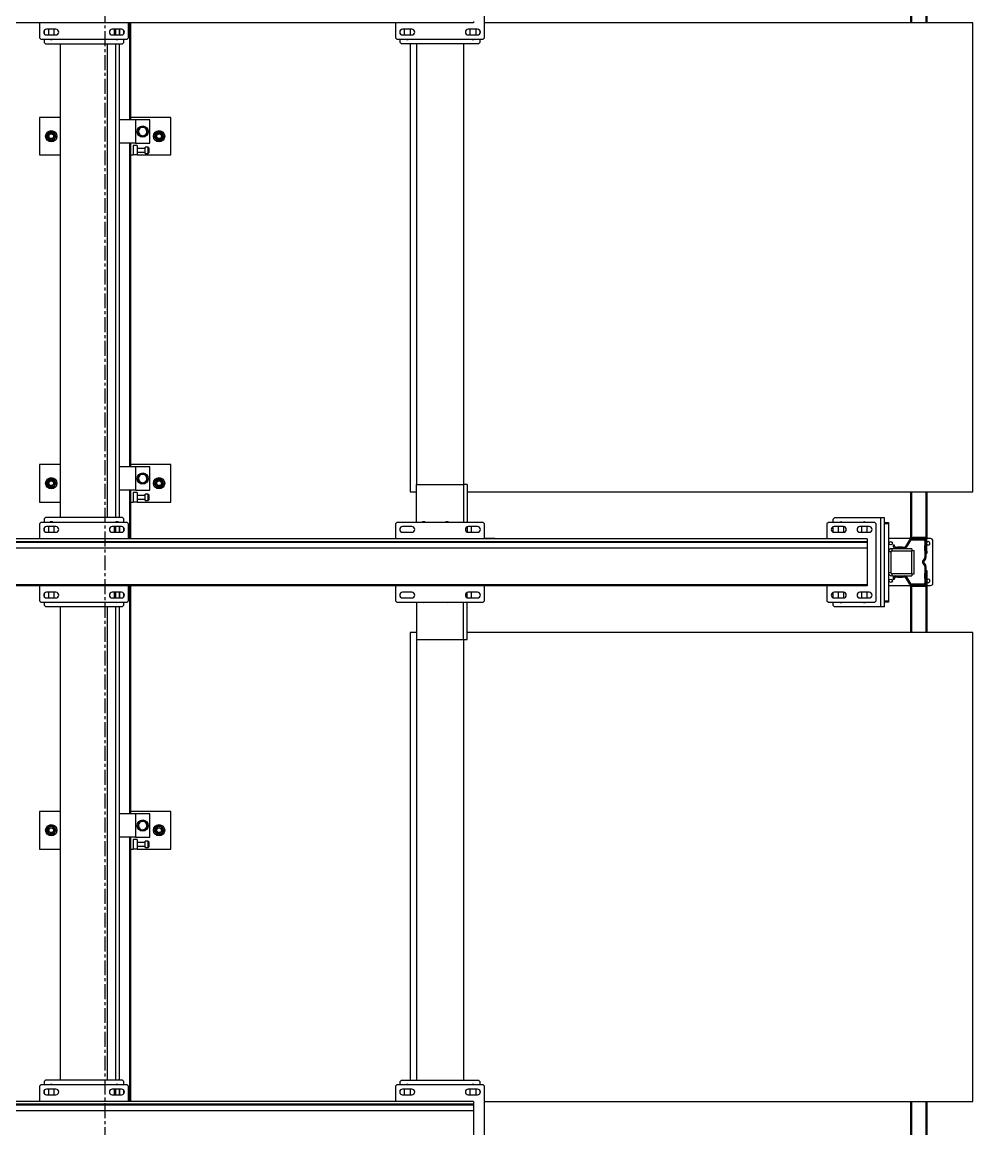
# Model space of a CAD drawing. Header units: millimetres. Extents: x 6622 to 532820, y 3370 to 359312.
# Drawn here: x 462973 to 465000, y 290481 to 292841 of the extents above; entities that cross this region are included whole.
import ezdxf

# ---------------------------------------------------------------- set-up
doc = ezdxf.new("R2010")
doc.units = ezdxf.units.MM
doc.linetypes.add('CENTER', pattern=[50.8, 31.75, -6.35, 6.35, -6.35])

# ---------------------------------------------------------------- blocks, each defined once
blk = doc.blocks.new('A$C6F3A12F4')
at = {"color": 2, "linetype": 'Continuous', "lineweight": 25}
for p, q in [((21785.2, 3700), (21785.2, 2659)), ((22785.2, 3700), (21785.2, 3700)), ((22785.2, 2622.1), (22785.2, 3700)), ((23085.2, 3700), (23085.2, 2622.1)), ((24085.2, 3700), (23085.2, 3700)), ((24085.2, 2659), (24085.2, 3700)), ((22980.2, 3615), (22890.2, 3615)), ((21685.2, 3602), (21785.2, 3602)), ((21685.2, 3599.5), (21785.2, 3599.5)), ((22785.2, 3602), (22883.2, 3602)), ((22785.2, 3599.5), (22883.2, 3599.5)), ((22883.2, 3599.5), (22883.2, 3602)), ((22883.2, 3599), (22883.2, 3599.5)), ((22885.2, 3599), (22883.2, 3599)), ((22883.2, 3599), (22883.2, 3572)), ((22885.2, 3610), (22885.2, 3601.8)), ((22885.2, 3599), (22885.2, 3594.5)), ((22887.7, 3594.5), (22885.2, 3594.5)), ((22885.2, 3570.1), (22885.2, 3594.5)), ((22886.2, 3602), (22886.2, 3600)), ((22912.2, 3602), (22886.2, 3602)), ((22890.7, 3600), (22886.2, 3600)), ((22887.7, 3570.1), (22887.7, 3594.5)), ((22890.7, 3600), (22890.7, 3597.5)), ((22890.7, 3600), (22899.8, 3600)), ((22890.7, 3597.5), (22899.8, 3597.5)), ((22899.8, 3600), (22899.8, 3597.5)), ((22910.6, 3600), (22899.8, 3600)), ((22910.6, 3597.5), (22899.8, 3597.5)), ((22910.6, 3600), (22925.8, 3600)), ((22910.6, 3597.5), (22910.6, 3600)), ((22910.6, 3597.5), (22925.8, 3597.5)), ((22912.2, 3600), (22912.2, 3602)), ((22912.2, 3602), (22917.2, 3602)), ((22917.2, 3602), (22917.2, 3600)), ((22925.8, 3597.5), (22925.8, 3600)), ((22929.2, 3598.8), (22927.6, 3596.8)), ((22927.6, 3596.8), (22931.8, 3593.5)), ((22929.2, 3598.8), (22933.3, 3595.5)), ((22931.8, 3593.5), (22933.3, 3595.5)), ((22937.1, 3595.5), (22941.2, 3598.8)), ((22937.1, 3595.5), (22938.6, 3593.5)), ((22938.6, 3593.5), (22942.8, 3596.8)), ((22942.8, 3596.8), (22941.2, 3598.8)), ((22944.6, 3600), (22944.6, 3597.5)), ((22944.6, 3600), (22959.8, 3600)), ((22944.6, 3597.5), (22959.8, 3597.5)), ((22953.2, 3600), (22953.2, 3602)), ((22953.2, 3602), (22958.2, 3602)), ((22958.2, 3602), (22958.2, 3600)), ((22958.2, 3602), (22984.2, 3602)), ((22959.8, 3600), (22959.8, 3597.5)), ((22970.6, 3600), (22959.8, 3600)), ((22970.6, 3597.5), (22959.8, 3597.5)), ((22970.6, 3600), (22979.7, 3600)), ((22970.6, 3597.5), (22970.6, 3600)), ((22970.6, 3597.5), (22979.7, 3597.5)), ((22979.7, 3600), (22984.2, 3600)), ((22979.7, 3597.5), (22979.7, 3600)), ((22982.7, 3594.5), (22982.7, 3570.1)), ((22985.2, 3594.5), (22982.7, 3594.5)), ((22984.2, 3600), (22984.2, 3602)), ((22985.2, 3601.8), (22985.2, 3610)), ((22987.2, 3599), (22985.2, 3599)), ((22985.2, 3599), (22985.2, 3594.5)), ((22985.2, 3594.5), (22985.2, 3570.1)), ((22987.2, 3599.5), (22987.2, 3602)), ((22987.2, 3602), (23085.2, 3602)), ((22987.2, 3599), (22987.2, 3599.5)), ((22987.2, 3599.5), (23085.2, 3599.5)), ((22987.2, 3599), (22987.2, 3572)), ((24085.2, 3602), (24185.2, 3602)), ((24085.2, 3599.5), (24185.2, 3599.5)), ((21685.2, 3569.5), (21785.2, 3569.5)), ((21685.2, 3567), (21785.2, 3567)), ((22785.2, 3569.5), (22883.2, 3569.5)), ((22785.2, 3567), (22883.2, 3567)), ((22883.2, 3572), (22885.2, 3572)), ((22883.2, 3567), (22883.2, 3572)), ((22885.2, 3567), (22883.2, 3567)), ((22885.2, 3570.1), (22885.2, 3567)), ((22885.2, 3570.1), (22887.7, 3570.1)), ((22885.2, 3567), (22885.2, 3520)), ((22889.1, 3567.5), (22887.8, 3565.4)), ((22901.8, 3556.9), (22887.8, 3565.4)), ((22903.1, 3559), (22889.1, 3567.5)), ((22906.7, 3569.9), (22911.7, 3569.9)), ((22906.7, 3569.9), (22906.7, 3526.9)), ((22910.7, 3569.9), (22910.7, 3574.9)), ((22960.7, 3574.9), (22910.7, 3574.9)), ((22960.7, 3569.9), (22910.7, 3569.9)), ((22911.7, 3569.9), (22911.7, 3526.9)), ((22959.7, 3569.9), (22964.7, 3569.9)), ((22959.7, 3526.9), (22959.7, 3569.9)), ((22960.7, 3569.9), (22960.7, 3574.9)), ((22964.7, 3526.9), (22964.7, 3569.9)), ((22981.3, 3567.5), (22967.3, 3559)), ((22982.6, 3565.4), (22968.6, 3556.9)), ((22982.6, 3565.4), (22981.3, 3567.5)), ((22982.7, 3570.1), (22985.2, 3570.1)), ((22985.2, 3572), (22987.2, 3572)), ((22985.2, 3567), (22985.2, 3570.1)), ((22987.2, 3567), (22985.2, 3567)), ((22985.2, 3520), (22985.2, 3567)), ((22987.2, 3572), (22987.2, 3567)), ((22987.2, 3569.5), (23085.2, 3569.5)), ((22987.2, 3567), (23085.2, 3567)), ((24085.2, 3569.5), (24185.2, 3569.5)), ((24085.2, 3567), (24185.2, 3567)), ((22901.8, 3556.9), (22903.1, 3559)), ((22903.2, 3550.3), (22903.2, 3554.3)), ((22905.7, 3554.3), (22903.2, 3554.3)), ((22905.7, 3550.3), (22903.2, 3550.3)), ((22903.2, 3550.3), (22903.2, 3539.5)), ((22905.7, 3550.3), (22905.7, 3554.3)), ((22905.7, 3550.3), (22905.7, 3539.5)), ((22967.2, 3554.3), (22964.7, 3554.3)), ((22967.2, 3550.3), (22964.7, 3550.3)), ((22967.2, 3554.3), (22967.2, 3550.3)), ((22967.2, 3539.5), (22967.2, 3550.3)), ((22967.3, 3559), (22968.6, 3556.9)), ((22850.7, 3511.9), (22850.7, 3519.9)), ((22850.7, 3519.9), (22853.7, 3519.9)), ((22853.7, 3519.9), (22853.7, 3511.9)), ((22853.7, 3519.9), (23017.7, 3519.9)), ((22898.2, 3530), (22898.2, 3532.5)), ((22898.2, 3532.5), (22900.2, 3532.5)), ((22898.2, 3530), (22900.2, 3530)), ((22900.2, 3530), (22900.2, 3532.5)), ((22903.2, 3535.5), (22903.2, 3539.5)), ((22903.2, 3539.5), (22905.7, 3539.5)), ((22903.2, 3535.5), (22905.7, 3535.5)), ((22905.7, 3535.5), (22905.7, 3539.5)), ((22906.7, 3526.9), (22911.7, 3526.9)), ((22913.7, 3524.9), (22913.7, 3519.9)), ((22913.7, 3524.9), (22957.7, 3524.9)), ((22957.7, 3519.9), (22957.7, 3524.9)), ((22959.7, 3526.9), (22964.7, 3526.9)), ((22964.7, 3539.5), (22967.2, 3539.5)), ((22964.7, 3535.5), (22967.2, 3535.5)), ((22967.2, 3539.5), (22967.2, 3535.5)), ((22970.2, 3532.5), (22970.2, 3530)), ((22970.2, 3532.5), (22972.2, 3532.5)), ((22970.2, 3530), (22972.2, 3530)), ((22972.2, 3532.5), (22972.2, 3530)), ((23017.7, 3511.9), (23017.7, 3519.9)), ((23017.7, 3519.9), (23020.7, 3519.9)), ((23020.7, 3519.9), (23020.7, 3511.9)), ((23030.7, 3511.9), (22840.7, 3511.9)), ((22840.7, 3511.9), (22840.7, 3503.9)), ((23030.7, 3503.9), (22840.7, 3503.9)), ((22840.7, 3503.9), (22840.7, 3404.9)), ((22853.7, 3494), (22850.7, 3491)), ((23017.7, 3494), (22853.7, 3494)), ((23020.7, 3491), (23017.7, 3494)), ((23030.7, 3511.9), (23030.7, 3503.9)), ((23030.7, 3503.9), (23030.7, 3404.9)), ((22850.7, 3491), (22850.7, 3392)), ((22859.7, 3479), (22859.7, 3459)), ((22871.7, 3474.9), (22859.7, 3474.9)), ((22871.7, 3459), (22871.7, 3479)), ((22885.7, 3475), (22885.7, 225)), ((22885.7, 3475), (22891.1, 3475)), ((22891.1, 225), (22891.1, 3475)), ((22891.1, 3475), (22893.7, 3475)), ((22893.7, 3475), (22893.7, 225)), ((22893.7, 3475), (22905.7, 3475)), ((22905.7, 3475), (22905.7, 225)), ((22905.7, 3475), (22983.1, 3475)), ((22983.1, 225), (22983.1, 3475)), ((22983.1, 3475), (22985.7, 3475)), ((22985.7, 3475), (22985.7, 225)), ((22999.7, 3479), (22999.7, 3459)), ((23011.7, 3474.9), (22999.7, 3474.9)), ((23011.7, 3459), (23011.7, 3479)), ((23020.7, 3392), (23020.7, 3491)), ((22859.7, 3462.9), (22871.7, 3462.9)), ((22999.7, 3462.9), (23011.7, 3462.9)), ((22859.7, 3424), (22859.7, 3404)), ((22871.6, 3424.9), (22859.8, 3424.9)), ((22871.7, 3404), (22871.7, 3424)), ((22999.7, 3424), (22999.7, 3404)), ((23011.6, 3424.9), (22999.8, 3424.9)), ((23011.7, 3404), (23011.7, 3424)), ((22840.7, 3404.9), (22843.7, 3401.9)), ((22850.7, 3401.9), (22843.7, 3401.9)), ((22859.7, 3412.9), (22871.7, 3412.9)), ((22871.3, 3401.9), (22860.1, 3401.9)), ((22999.7, 3412.9), (23011.7, 3412.9)), ((23011.3, 3401.9), (23000.1, 3401.9)), ((23027.7, 3401.9), (23020.7, 3401.9)), ((23027.7, 3401.9), (23030.7, 3404.9)), ((22850.7, 3392), (22853.7, 3389)), ((22853.7, 3389), (22885.7, 3389)), ((22985.7, 3389), (23017.7, 3389)), ((23017.7, 3389), (23020.7, 3392)), ((22885.2, 2680), (22885.2, 2659)), ((21817.2, 2659), (21653.2, 2659)), ((21799.2, 2644), (21799.2, 2624)), ((21802, 2649.1), (21808.4, 2649.1)), ((21811.2, 2624), (21811.2, 2644)), ((21820.2, 2656), (21817.2, 2659)), ((21820.2, 2472), (21820.2, 2656)), ((21820.2, 2649.1), (21827.2, 2649.1)), ((21830.2, 2646.1), (21827.2, 2649.1)), ((21830.2, 2646.1), (21830.2, 2482.1)), ((22853.7, 2659), (22850.7, 2656)), ((22850.7, 2656), (22850.7, 2472)), ((22885.7, 2659), (22853.7, 2659)), ((22859.7, 2644), (22859.7, 2624)), ((22871.7, 2624), (22871.7, 2644)), ((23017.7, 2659), (22985.7, 2659)), ((22999.7, 2644), (22999.7, 2624)), ((23011.7, 2624), (23011.7, 2644)), ((23020.7, 2656), (23017.7, 2659)), ((23020.7, 2472), (23020.7, 2656)), ((24043.2, 2649.1), (24040.2, 2646.1)), ((24040.2, 2482.1), (24040.2, 2646.1)), ((24043.2, 2649.1), (24050.2, 2649.1)), ((24053.2, 2659), (24050.2, 2656)), ((24050.2, 2656), (24050.2, 2472)), ((24217.2, 2659), (24053.2, 2659)), ((24059.2, 2644), (24059.2, 2624)), ((24062, 2649.1), (24068.4, 2649.1)), ((24071.2, 2624), (24071.2, 2644)), ((21782.6, 2635), (21785.2, 2635)), ((21785.2, 2635), (21785.2, 1065)), ((21799.2, 2640.1), (21811.2, 2640.1)), ((21811.2, 2628.1), (21799.2, 2628.1)), ((22770.2, 2622.1), (22770.2, 2614.1)), ((22770.2, 2622.1), (22850.7, 2622.1)), ((22859.7, 2630.1), (22871.7, 2630.1)), ((22860, 2622.1), (22871.4, 2622.1)), ((22999.7, 2630.1), (23011.7, 2630.1)), ((23011.4, 2622.1), (23000, 2622.1)), ((23100.2, 2622.1), (23020.7, 2622.1)), ((23100.2, 2614.1), (23100.2, 2622.1)), ((24059.2, 2640.1), (24071.2, 2640.1)), ((24071.2, 2628.1), (24059.2, 2628.1)), ((24085.2, 2635), (24085.2, 1065)), ((24085.2, 2635), (24090.6, 2635)), ((24090.6, 1065), (24090.6, 2635)), ((24090.6, 2635), (24093.2, 2635)), ((24093.2, 2635), (24093.2, 1065)), ((24093.2, 2635), (24105.2, 2635)), ((24105.2, 2635), (24105.2, 1065)), ((24105.2, 2635), (24182.6, 2635)), ((21830.2, 2614.1), (22770.2, 2614.1)), ((22770.2, 2614.1), (22850.7, 2614.1)), ((22770.2, 2514.1), (22770.2, 2614.1)), ((23100.2, 2614.1), (23020.7, 2614.1)), ((23100.2, 2514.1), (23100.2, 2614.1)), ((23100.2, 2614.1), (24040.2, 2614.1)), ((21799.2, 2504), (21799.2, 2484)), ((21811.2, 2484), (21811.2, 2504)), ((21830.2, 2514.1), (22770.2, 2514.1)), ((22850.7, 2514.1), (22770.2, 2514.1)), ((22785.2, 2500), (22785.2, 2514.1)), ((22859.7, 2504), (22859.7, 2484)), ((22871.7, 2484), (22871.7, 2504)), ((22999.7, 2504), (22999.7, 2484)), ((23011.7, 2484), (23011.7, 2504)), ((23020.7, 2514.1), (23100.2, 2514.1)), ((23085.2, 2514.1), (23085.2, 2500)), ((23100.2, 2514.1), (24040.2, 2514.1)), ((24059.2, 2504), (24059.2, 2484)), ((24071.2, 2484), (24071.2, 2504)), ((21799.2, 2500.1), (21811.2, 2500.1)), ((21799.2, 2500), (21811.2, 2500)), ((21811.2, 2488.1), (21799.2, 2488.1)), ((21808.6, 2479.1), (21801.7, 2479.1)), ((21827.2, 2479.1), (21820.2, 2479.1)), ((21827.2, 2479.1), (21830.2, 2482.1)), ((21830.2, 2500), (22785.2, 2500)), ((23085.2, 2500), (24040.2, 2500)), ((24040.2, 2482.1), (24043.2, 2479.1)), ((24050.2, 2479.1), (24043.2, 2479.1)), ((24059.2, 2500.1), (24071.2, 2500.1)), ((24059.2, 2500), (24071.2, 2500)), ((24071.2, 2488.1), (24059.2, 2488.1)), ((24068.6, 2479.1), (24061.7, 2479.1)), ((21785.2, 2469), (21817.2, 2469)), ((21817.2, 2469), (21820.2, 2472)), ((22850.7, 2472), (22853.7, 2469)), ((22853.7, 2469), (22885.7, 2469)), ((22985.7, 2469), (23017.7, 2469)), ((23017.7, 2469), (23020.7, 2472)), ((24050.2, 2472), (24053.2, 2469)), ((24053.2, 2469), (24085.2, 2469)), ((21987.2, 1990), (21987.2, 1904)), ((22067.2, 1990), (21987.2, 1990)), ((22067.2, 1918), (22067.2, 1990)), ((22727.2, 1990), (22727.2, 1904)), ((22807.2, 1990), (22727.2, 1990)), ((22807.2, 1918), (22807.2, 1990)), ((23467.2, 1990), (23467.2, 1904)), ((23547.2, 1990), (23467.2, 1990)), ((23547.2, 1918), (23547.2, 1990)), ((22036.7, 1965), (22036.2, 1965)), ((22036.6, 1963.2), (22036.2, 1963.2)), ((22036.3, 1962.2), (22036.6, 1963.2)), ((22776.7, 1965), (22776.2, 1965)), ((22776.6, 1963.2), (22776.2, 1963.2)), ((22776.3, 1962.2), (22776.6, 1963.2)), ((23516.7, 1965), (23516.2, 1965)), ((23516.6, 1963.2), (23516.2, 1963.2)), ((23516.3, 1962.2), (23516.6, 1963.2)), ((22042.2, 1945), (21992.2, 1945)), ((21992.2, 1945), (21992.2, 1915)), ((22012.2, 1937.3), (22008, 1934.4)), ((22016.4, 1940.2), (22012.2, 1937.3)), ((22021, 1938), (22016.4, 1940.2)), ((22025.6, 1935.8), (22021, 1938)), ((22042.2, 1915), (22042.2, 1945)), ((22050.7, 1942), (22050.7, 1935)), ((22063.7, 1942), (22050.7, 1942)), ((22051.7, 1943), (22062.7, 1943)), ((22063.7, 1935), (22063.7, 1942)), ((22782.2, 1945), (22732.2, 1945)), ((22732.2, 1945), (22732.2, 1915)), ((22752.2, 1937.3), (22748, 1934.4)), ((22756.4, 1940.2), (22752.2, 1937.3)), ((22761, 1938), (22756.4, 1940.2)), ((22765.7, 1935.8), (22761, 1938)), ((22782.2, 1915), (22782.2, 1945)), ((22790.7, 1942), (22790.7, 1935)), ((22803.7, 1942), (22790.7, 1942)), ((22791.7, 1943), (22802.7, 1943)), ((22803.7, 1935), (22803.7, 1942)), ((23522.2, 1945), (23472.2, 1945)), ((23472.2, 1945), (23472.2, 1915)), ((23492.2, 1937.3), (23488, 1934.4)), ((23496.4, 1940.2), (23492.2, 1937.3)), ((23501, 1938), (23496.4, 1940.2)), ((23505.7, 1935.8), (23501, 1938)), ((23522.2, 1915), (23522.2, 1945)), ((23530.7, 1942), (23530.7, 1935)), ((23543.7, 1942), (23530.7, 1942)), ((23531.7, 1943), (23542.7, 1943)), ((23543.7, 1935), (23543.7, 1942)), ((21992.2, 1915), (22042.2, 1915)), ((21992.2, 1915), (21992.2, 1880.2)), ((22008.7, 1924.2), (22013.4, 1922)), ((22013.4, 1922), (22018, 1919.8)), ((22018, 1919.8), (22022.2, 1922.7)), ((22022.2, 1922.7), (22026.4, 1925.6)), ((22026.7, 1930), (22026.1, 1930)), ((22026.6, 1928.2), (22026.2, 1928.2)), ((22026.4, 1927.4), (22026.6, 1928.2)), ((22042.2, 1915), (22042.2, 1880.2)), ((22047.2, 1918), (22067.2, 1918)), ((22047.2, 1918), (22047.2, 1910)), ((22063.7, 1935), (22050.7, 1935)), ((22053.2, 1935), (22053.2, 1918)), ((22061.2, 1918), (22061.2, 1935)), ((22067.2, 1918), (22067.2, 1910)), ((22732.2, 1915), (22782.2, 1915)), ((22732.2, 1915), (22732.2, 1880.2)), ((22748.7, 1924.2), (22753.4, 1922)), ((22753.4, 1922), (22758, 1919.8)), ((22758, 1919.8), (22762.2, 1922.7)), ((22762.2, 1922.7), (22766.4, 1925.6)), ((22766.7, 1930), (22766.1, 1930)), ((22766.6, 1928.2), (22766.2, 1928.2)), ((22766.4, 1927.4), (22766.6, 1928.2)), ((22782.2, 1915), (22782.2, 1880.2)), ((22787.2, 1918), (22787.2, 1910)), ((22787.2, 1918), (22807.2, 1918)), ((22803.7, 1935), (22790.7, 1935)), ((22793.2, 1935), (22793.2, 1918)), ((22801.2, 1918), (22801.2, 1935)), ((22807.2, 1918), (22807.2, 1910)), ((23472.2, 1915), (23522.2, 1915)), ((23472.2, 1915), (23472.2, 1880.2)), ((23488.8, 1924.2), (23493.4, 1922)), ((23493.4, 1922), (23498, 1919.8)), ((23498, 1919.8), (23502.2, 1922.7)), ((23502.2, 1922.7), (23506.4, 1925.6)), ((23506.8, 1930), (23506.1, 1930)), ((23506.6, 1928.2), (23506.2, 1928.2)), ((23506.4, 1927.4), (23506.6, 1928.2)), ((23522.2, 1915), (23522.2, 1880.2)), ((23527.2, 1918), (23527.2, 1910)), ((23527.2, 1918), (23547.2, 1918)), ((23543.7, 1935), (23530.7, 1935)), ((23533.2, 1935), (23533.2, 1918)), ((23541.2, 1918), (23541.2, 1935)), ((23547.2, 1918), (23547.2, 1910)), ((21785.2, 1904), (21992.2, 1904)), ((21992.2, 1902.7), (21785.2, 1902.7)), ((21817.2, 1900), (21785.2, 1900)), ((21808.5, 1890), (21801.9, 1890)), ((21820.2, 1897), (21817.2, 1900)), ((21820.2, 1713), (21820.2, 1897)), ((21827.2, 1890), (21820.2, 1890)), ((21830.2, 1887), (21827.2, 1890)), ((22042.2, 1904), (22732.2, 1904)), ((22732.2, 1902.7), (22042.2, 1902.7)), ((22047.2, 1910), (22067.2, 1910)), ((22067.2, 1904), (22067.2, 1910)), ((22782.2, 1904), (22885.7, 1904)), ((22885.7, 1902.7), (22782.2, 1902.7)), ((22787.2, 1910), (22807.2, 1910)), ((22807.2, 1904), (22807.2, 1910)), ((22843.2, 1890), (22840.2, 1887)), ((22850.7, 1890), (22843.2, 1890)), ((22853.7, 1900), (22850.7, 1897)), ((22850.7, 1897), (22850.7, 1713)), ((22885.7, 1900), (22853.7, 1900)), ((22869, 1890), (22862.4, 1890)), ((22985.7, 1904), (23472.2, 1904)), ((23472.2, 1902.7), (22985.7, 1902.7)), ((23017.7, 1900), (22985.7, 1900)), ((23009, 1890), (23002.4, 1890)), ((23020.7, 1897), (23017.7, 1900)), ((23020.7, 1713), (23020.7, 1897)), ((23027.2, 1890), (23020.7, 1890)), ((23030.2, 1887), (23027.2, 1890)), ((23522.2, 1904), (24085.2, 1904)), ((24085.2, 1902.7), (23522.2, 1902.7)), ((23527.2, 1910), (23547.2, 1910)), ((23547.2, 1904), (23547.2, 1910)), ((24043.2, 1890), (24040.2, 1887)), ((24050.2, 1890), (24043.2, 1890)), ((24053.2, 1900), (24050.2, 1897)), ((24050.2, 1897), (24050.2, 1713)), ((24085.2, 1900), (24053.2, 1900)), ((24068.5, 1890), (24061.9, 1890)), ((21799.2, 1885), (21799.2, 1865)), ((21811.2, 1881), (21799.2, 1881)), ((21799.2, 1880.2), (21811.2, 1880.2)), ((21811.2, 1872.8), (21799.2, 1872.8)), ((21799.2, 1869), (21811.2, 1869)), ((21811.2, 1865), (21811.2, 1885)), ((21820.8, 1872.8), (21820.2, 1872.8)), ((21830.2, 1723), (21830.2, 1887)), ((21830.2, 1880.2), (22840.2, 1880.2)), ((22840.2, 1872.8), (21830.2, 1872.8)), ((22840.2, 1887), (22840.2, 1723)), ((22850.7, 1872.8), (22849.6, 1872.8)), ((22859.7, 1885), (22859.7, 1865)), ((22871.7, 1881), (22859.7, 1881)), ((22859.7, 1880.2), (22871.7, 1880.2)), ((22871.7, 1872.8), (22859.7, 1872.8)), ((22859.7, 1869), (22871.7, 1869)), ((22871.7, 1865), (22871.7, 1885)), ((22999.7, 1885), (22999.7, 1865)), ((23011.7, 1881), (22999.7, 1881)), ((22999.7, 1880.2), (23011.7, 1880.2)), ((23011.7, 1872.8), (22999.7, 1872.8)), ((22999.7, 1869), (23011.7, 1869)), ((23011.7, 1865), (23011.7, 1885)), ((23020.8, 1872.8), (23020.7, 1872.8)), ((23030.2, 1723), (23030.2, 1887)), ((23030.2, 1880.2), (24040.2, 1880.2)), ((24040.2, 1872.8), (23030.2, 1872.8)), ((24040.2, 1887), (24040.2, 1723)), ((24050.2, 1872.8), (24049.6, 1872.8)), ((24059.2, 1885), (24059.2, 1865)), ((24071.2, 1881), (24059.2, 1881)), ((24059.2, 1880.2), (24071.2, 1880.2)), ((24071.2, 1872.8), (24059.2, 1872.8)), ((24059.2, 1869), (24071.2, 1869)), ((24071.2, 1865), (24071.2, 1885)), ((22840.2, 1855), (21830.2, 1855)), ((24040.2, 1855), (23030.2, 1855)), ((22840.2, 1755), (21830.2, 1755)), ((21987.2, 1755), (21987.2, 1710)), ((22067.2, 1710), (22067.2, 1755)), ((22727.2, 1755), (22727.2, 1710)), ((22807.2, 1710), (22807.2, 1755)), ((24040.2, 1755), (23030.2, 1755)), ((23467.2, 1755), (23467.2, 1710)), ((23547.2, 1710), (23547.2, 1755)), ((21799.2, 1745), (21799.2, 1725)), ((21811.2, 1741), (21799.2, 1741)), ((21799.2, 1729), (21811.2, 1729)), ((21811.2, 1725), (21811.2, 1745)), ((21827.2, 1720), (21830.2, 1723)), ((22036.7, 1735), (22036.2, 1735)), ((22036.6, 1733.2), (22036.2, 1733.2)), ((22036.3, 1732.2), (22036.6, 1733.2)), ((22776.7, 1735), (22776.2, 1735)), ((22776.6, 1733.2), (22776.2, 1733.2)), ((22776.3, 1732.2), (22776.6, 1733.2)), ((22840.2, 1723), (22843.2, 1720)), ((22859.7, 1745), (22859.7, 1725)), ((22871.7, 1741), (22859.7, 1741)), ((22859.7, 1729), (22871.7, 1729)), ((22871.7, 1725), (22871.7, 1745)), ((22999.7, 1745), (22999.7, 1725)), ((23011.7, 1741), (22999.7, 1741)), ((22999.7, 1729), (23011.7, 1729)), ((23011.7, 1725), (23011.7, 1745)), ((23027.2, 1720), (23030.2, 1723)), ((23516.7, 1735), (23516.2, 1735)), ((23516.6, 1733.2), (23516.2, 1733.2)), ((23516.3, 1732.2), (23516.6, 1733.2)), ((24040.2, 1723), (24043.2, 1720)), ((24059.2, 1745), (24059.2, 1725)), ((24071.2, 1741), (24059.2, 1741)), ((24059.2, 1729), (24071.2, 1729)), ((24071.2, 1725), (24071.2, 1745)), ((21785.2, 1710), (21817.2, 1710)), ((21801.9, 1720), (21808.5, 1720)), ((21817.2, 1710), (21820.2, 1713)), ((21820.2, 1720), (21827.2, 1720)), ((21987.2, 1710), (22067.2, 1710)), ((22727.2, 1710), (22807.2, 1710)), ((22843.2, 1720), (22850.7, 1720)), ((22850.7, 1713), (22853.7, 1710)), ((22853.7, 1710), (22885.7, 1710)), ((22862.4, 1720), (22869, 1720)), ((22985.7, 1710), (23017.7, 1710)), ((23002.4, 1720), (23009, 1720)), ((23017.7, 1710), (23020.7, 1713)), ((23020.7, 1720), (23027.2, 1720)), ((23467.2, 1710), (23547.2, 1710)), ((24043.2, 1720), (24050.2, 1720)), ((24050.2, 1713), (24053.2, 1710)), ((24053.2, 1710), (24085.2, 1710)), ((24061.9, 1720), (24068.5, 1720))]:
    blk.add_line(p, q, dxfattribs=at)
at = {"color": 2, "linetype": 'Continuous', "lineweight": 25, "flags": 128}
for points in [[(22036.7, 1965), (22036.6, 1966.9), (22036.3, 1967.9)], [(22776.7, 1965), (22776.6, 1966.9), (22776.3, 1967.9)], [(23516.7, 1965), (23516.6, 1966.9), (23516.3, 1967.9)], [(22036.7, 1735), (22036.6, 1736.9), (22036.3, 1737.9)], [(22776.7, 1735), (22776.6, 1736.9), (22776.3, 1737.9)], [(23516.7, 1735), (23516.6, 1736.9), (23516.3, 1737.9)]]:
    blk.add_lwpolyline(points, dxfattribs=at)
at = {"color": 2, "linetype": 'Continuous', "lineweight": 25}
for centre, radius in [((22895.2, 3525), 3.5), ((22975.2, 3525), 3.5), ((22027.2, 1965), 12), ((22027.2, 1965), 8.62), ((22027.2, 1965), 6), ((22027.2, 1965), 5), ((22767.2, 1965), 12), ((22767.2, 1965), 8.62), ((22767.2, 1965), 6), ((22767.2, 1965), 5), ((23507.2, 1965), 12), ((23507.2, 1965), 8.62), ((23507.2, 1965), 6), ((23507.2, 1965), 5), ((22017.2, 1930), 12), ((22757.2, 1930), 12), ((23497.2, 1930), 12), ((22027.2, 1735), 12), ((22767.2, 1735), 12), ((23507.2, 1735), 12), ((22027.2, 1735), 8.62), ((22027.2, 1735), 6), ((22027.2, 1735), 5), ((22767.2, 1735), 8.62), ((22767.2, 1735), 6), ((22767.2, 1735), 5), ((23507.2, 1735), 8.62), ((23507.2, 1735), 6), ((23507.2, 1735), 5)]:
    blk.add_circle(centre, radius, dxfattribs=at)
for centre, radius, start, end in [((22890.2, 3610), 5, 90, 180), ((22980.2, 3610), 5, 0, 90), ((22886.2, 3599), 3, 90, 180), ((22886.2, 3599), 1, 90, 180), ((22890.7, 3594.5), 5.5, 90, 180), ((22890.7, 3594.5), 3, 90, 180), ((22895.2, 3605), 3.5, 301.0027, 180), ((22895.2, 3605), 3.5, 180, 238.9973), ((22925.8, 3594.5), 5.5, 51.3402, 90), ((22925.8, 3594.5), 3, 51.3402, 90), ((22935.2, 3597.8), 5.5, 231.3402, 308.6598), ((22935.2, 3597.8), 3, 231.3402, 308.6598), ((22944.6, 3594.5), 5.5, 90, 128.6598), ((22944.6, 3594.5), 3, 90, 128.6598), ((22975.2, 3605), 3.5, 301.0027, 180), ((22975.2, 3605), 3.5, 180, 238.9973), ((22979.7, 3594.5), 5.5, 0, 90), ((22979.7, 3594.5), 3, 0, 90), ((22984.2, 3599), 3, 0, 90), ((22984.2, 3599), 1, 0, 90), ((22890.7, 3570.1), 5.5, 180, 238.5704), ((22890.7, 3570.1), 3, 180, 238.5704), ((22979.7, 3570.1), 3, 301.4296, 0), ((22979.7, 3570.1), 5.5, 301.4296, 0), ((22900.2, 3554.3), 3, 0, 58.5704), ((22900.2, 3554.3), 5.5, 0, 58.5704), ((22970.2, 3554.3), 5.5, 121.4296, 180), ((22970.2, 3554.3), 3, 121.4296, 180), ((22900.2, 3535.5), 3, 270, 0), ((22900.2, 3535.5), 5.5, 270, 0), ((22913.7, 3526.9), 7, 180, 270), ((22913.7, 3526.9), 2, 180, 270), ((22957.7, 3526.9), 2, 270, 0), ((22957.7, 3526.9), 7, 270, 0), ((22970.2, 3535.5), 5.5, 180, 270), ((22970.2, 3535.5), 3, 180, 270), ((22855.7, 3468.9), 6, 146.4427, 213.5573), ((22865.7, 3479), 6, 0, 180), ((23005.7, 3479), 6, 0, 180), ((23015.7, 3468.9), 6, 326.4427, 33.5573), ((22865.7, 3459), 6, 180, 0), ((23005.7, 3459), 6, 180, 0), ((22855.7, 3418.9), 6, 146.4427, 213.5573), ((22865.7, 3424), 6, 0, 180), ((23005.7, 3424), 6, 0, 180), ((23015.7, 3418.9), 6, 326.4427, 33.5573), ((22865.7, 3404), 6, 180, 0), ((23005.7, 3404), 6, 180, 0), ((22890.2, 2680), 5, 154.1581, 180), ((21805.2, 2644), 6, 0, 180), ((22865.7, 2644), 6, 0, 180), ((23005.7, 2644), 6, 0, 180), ((24065.2, 2644), 6, 0, 180), ((21805.2, 2624), 6, 180, 0), ((21815.2, 2634.1), 6, 326.4427, 33.5573), ((22865.7, 2624), 6, 180, 0), ((23005.7, 2624), 6, 180, 0), ((24055.2, 2634.1), 6, 146.4427, 213.5573), ((24065.2, 2624), 6, 180, 0), ((22855.2, 2579.1), 6, 138.5904, 221.4096), ((23015.2, 2579.1), 6, 336.4435, 23.5565), ((22855.2, 2529.1), 6, 138.5904, 221.4096), ((23015.2, 2529.1), 6, 336.4435, 23.5565), ((21805.2, 2504), 6, 0, 180), ((22865.7, 2504), 6, 0, 180), ((23005.7, 2504), 6, 0, 180), ((24065.2, 2504), 6, 0, 180), ((21805.2, 2484), 6, 180, 0), ((21815.2, 2494.1), 6, 326.4427, 33.5573), ((22865.7, 2484), 6, 180, 0), ((23005.7, 2484), 6, 180, 0), ((24055.2, 2494.1), 6, 146.4427, 213.5573), ((24065.2, 2484), 6, 180, 0), ((22027.2, 1965), 9.55, 349.1982, 0), ((22767.2, 1965), 9.55, 349.1982, 0), ((23507.2, 1965), 9.55, 349.1982, 0), ((22017.2, 1930), 8.86, 124.3653, 184.3653), ((22017.2, 1930), 9.55, 104.5207, 143.3519), ((22017.2, 1930), 8.87, 64.3653, 124.3653), ((22017.2, 1930), 9.55, 42.9611, 84.8708), ((22027.2, 1965), 9.55, 221.2996, 256.7088), ((22017.2, 1930), 8.87, 4.3653, 64.3653), ((22051.7, 1942), 1, 90, 180), ((22062.7, 1942), 1, 0, 90), ((22757.2, 1930), 8.87, 124.3653, 184.3653), ((22757.2, 1930), 9.55, 104.5207, 143.3519), ((22757.2, 1930), 8.87, 64.3653, 124.3653), ((22757.2, 1930), 9.55, 42.9611, 84.8708), ((22767.2, 1965), 9.55, 221.2996, 256.7088), ((22757.2, 1930), 8.87, 4.3653, 64.3653), ((22791.7, 1942), 1, 90, 180), ((22802.7, 1942), 1, 0, 90), ((23497.2, 1930), 8.86, 124.3653, 184.3653), ((23497.2, 1930), 9.55, 104.5207, 143.3519), ((23497.2, 1930), 8.87, 64.3653, 124.3653), ((23497.2, 1930), 9.55, 42.9611, 84.8708), ((23507.2, 1965), 9.55, 221.2996, 256.7088), ((23497.2, 1930), 8.87, 4.3653, 64.3653), ((23531.7, 1942), 1, 90, 180), ((23542.7, 1942), 1, 0, 90), ((22017.2, 1930), 9.55, 165.3637, 203.9741), ((22017.2, 1930), 8.87, 184.3653, 244.3653), ((22017.2, 1930), 9.55, 224.4516, 265.4367), ((22017.2, 1930), 8.87, 244.3653, 304.3653), ((22017.2, 1930), 9.55, 283.449, 324.061), ((22017.2, 1930), 8.87, 304.3653, 4.3653), ((22017.2, 1930), 9.55, 0, 24.9691), ((22017.2, 1930), 9.55, 349.1982, 0), ((22757.2, 1930), 9.55, 165.3637, 203.9741), ((22757.2, 1930), 8.86, 184.3653, 244.3653), ((22757.2, 1930), 9.55, 224.4516, 265.4367), ((22757.2, 1930), 8.86, 244.3653, 304.3653), ((22757.2, 1930), 9.55, 283.449, 324.061), ((22757.2, 1930), 8.86, 304.3653, 4.3653), ((22757.2, 1930), 9.55, 0, 24.9691), ((22757.2, 1930), 9.55, 349.1982, 0), ((23497.2, 1930), 9.55, 165.3637, 203.9741), ((23497.2, 1930), 8.87, 184.3653, 244.3653), ((23497.2, 1930), 9.55, 224.4516, 265.4367), ((23497.2, 1930), 8.87, 244.3653, 304.3653), ((23497.2, 1930), 9.55, 283.449, 324.061), ((23497.2, 1930), 8.87, 304.3653, 4.3653), ((23497.2, 1930), 9.55, 0, 24.9691), ((23497.2, 1930), 9.55, 349.1982, 0), ((21805.2, 1885), 6, 0, 180), ((22865.7, 1885), 6, 0, 180), ((23005.7, 1885), 6, 0, 180), ((24065.2, 1885), 6, 0, 180), ((21805.2, 1865), 6, 180, 0), ((21815.2, 1875), 6, 326.4427, 33.5573), ((22855.2, 1875), 6, 138.5904, 221.4096), ((22865.7, 1865), 6, 180, 0), ((23005.7, 1865), 6, 180, 0), ((23015.2, 1875), 6, 336.4435, 23.5565), ((24055.2, 1875), 6, 146.4427, 213.5573), ((24065.2, 1865), 6, 180, 0), ((21805.2, 1745), 6, 0, 180), ((22865.7, 1745), 6, 0, 180), ((23005.7, 1745), 6, 0, 180), ((24065.2, 1745), 6, 0, 180), ((21805.2, 1725), 6, 180, 0), ((21815.2, 1735), 6, 326.4427, 33.5573), ((22027.2, 1735), 9.55, 221.2996, 256.7088), ((22027.2, 1735), 9.55, 349.1982, 0), ((22767.2, 1735), 9.55, 221.2996, 256.7088), ((22767.2, 1735), 9.55, 349.1982, 0), ((22855.2, 1735), 6, 138.5904, 221.4096), ((22865.7, 1725), 6, 180, 0), ((23005.7, 1725), 6, 180, 0), ((23015.2, 1735), 6, 336.4435, 23.5565), ((23507.2, 1735), 9.55, 221.2996, 256.7088), ((23507.2, 1735), 9.55, 349.1982, 0), ((24055.2, 1735), 6, 146.4427, 213.5573), ((24065.2, 1725), 6, 180, 0)]:
    blk.add_arc(centre, radius, start, end, dxfattribs=at)
for points, knots in [([(22027.2, 1975.4), (22026.4, 1974.9), (22024.8, 1974), (22022.5, 1972.7), (22020.3, 1971.4), (22018.9, 1970.6), (22018.2, 1970.2)], [0, 0, 0, 0, 0.264655, 0.534987, 0.765327, 1, 1, 1, 1]), ([(22018.2, 1970.2), (22018.2, 1969.8), (22018.2, 1968.5), (22018.2, 1966.2), (22018.2, 1963.2), (22018.2, 1961.1), (22018.2, 1959.8)], [0, 0, 0, 0, 0.131003, 0.38054, 0.636178, 1, 1, 1, 1]), ([(22018.2, 1959.8), (22019, 1959.4), (22020.6, 1958.4), (22022.9, 1957.1), (22025.1, 1955.8), (22026.5, 1955), (22027.2, 1954.6)], [0, 0, 0, 0, 0.264655, 0.534987, 0.765327, 1, 1, 1, 1]), ([(22036.2, 1970.2), (22035.4, 1970.6), (22033.8, 1971.6), (22031.5, 1972.9), (22029.3, 1974.2), (22027.9, 1975), (22027.2, 1975.4)], [0, 0, 0, 0, 0.264614, 0.534904, 0.765363, 1, 1, 1, 1]), ([(22027.2, 1954.6), (22028, 1955.1), (22029.6, 1956), (22031.9, 1957.3), (22034.1, 1958.6), (22035.5, 1959.4), (22036.2, 1959.8)], [0, 0, 0, 0, 0.264614, 0.534903, 0.765363, 1, 1, 1, 1]), ([(22036.2, 1959.8), (22036.2, 1961.1), (22036.2, 1963.2), (22036.2, 1966.2), (22036.2, 1968.4), (22036.2, 1969.8), (22036.2, 1970.2)], [0, 0, 0, 0, 0.363821, 0.613049, 0.868997, 1, 1, 1, 1]), ([(22767.2, 1975.4), (22766.4, 1974.9), (22764.8, 1974), (22762.5, 1972.7), (22760.3, 1971.4), (22758.9, 1970.6), (22758.2, 1970.2)], [0, 0, 0, 0, 0.264501, 0.534988, 0.765328, 1, 1, 1, 1]), ([(22758.2, 1970.2), (22758.2, 1969.8), (22758.2, 1968.5), (22758.2, 1966.2), (22758.2, 1963.2), (22758.2, 1961.1), (22758.2, 1959.8)], [0, 0, 0, 0, 0.131003, 0.38054, 0.636178, 1, 1, 1, 1]), ([(22758.2, 1959.8), (22759, 1959.4), (22760.6, 1958.4), (22762.9, 1957.1), (22765.1, 1955.8), (22766.5, 1955), (22767.2, 1954.6)], [0, 0, 0, 0, 0.264655, 0.534987, 0.765327, 1, 1, 1, 1]), ([(22776.2, 1970.2), (22775.4, 1970.6), (22773.8, 1971.6), (22771.5, 1972.9), (22769.3, 1974.2), (22767.9, 1975), (22767.2, 1975.4)], [0, 0, 0, 0, 0.264614, 0.534904, 0.765363, 1, 1, 1, 1]), ([(22767.2, 1954.6), (22768, 1955.1), (22769.6, 1956), (22771.9, 1957.3), (22774.1, 1958.6), (22775.5, 1959.4), (22776.2, 1959.8)], [0, 0, 0, 0, 0.264614, 0.534903, 0.765363, 1, 1, 1, 1]), ([(22776.2, 1959.8), (22776.2, 1961.1), (22776.2, 1963.2), (22776.2, 1966.2), (22776.2, 1968.4), (22776.2, 1969.8), (22776.2, 1970.2)], [0, 0, 0, 0, 0.363821, 0.613049, 0.868997, 1, 1, 1, 1]), ([(23507.2, 1975.4), (23506.4, 1974.9), (23504.8, 1974), (23502.5, 1972.7), (23500.3, 1971.4), (23498.9, 1970.6), (23498.2, 1970.2)], [0, 0, 0, 0, 0.264613, 0.535059, 0.765363, 1, 1, 1, 1]), ([(23498.2, 1970.2), (23498.2, 1969.8), (23498.2, 1968.5), (23498.2, 1966.2), (23498.2, 1963.2), (23498.2, 1961.1), (23498.2, 1959.8)], [0, 0, 0, 0, 0.131003, 0.38054, 0.636178, 1, 1, 1, 1]), ([(23498.2, 1959.8), (23499, 1959.4), (23500.6, 1958.4), (23502.9, 1957.1), (23505.1, 1955.8), (23506.5, 1955), (23507.2, 1954.6)], [0, 0, 0, 0, 0.264614, 0.534905, 0.76521, 1, 1, 1, 1]), ([(23516.2, 1970.2), (23515.4, 1970.6), (23513.8, 1971.6), (23511.5, 1972.9), (23509.3, 1974.2), (23507.9, 1975), (23507.2, 1975.4)], [0, 0, 0, 0, 0.264655, 0.534987, 0.765327, 1, 1, 1, 1]), ([(23507.2, 1954.6), (23508, 1955.1), (23509.6, 1956), (23511.9, 1957.3), (23514.1, 1958.6), (23515.5, 1959.4), (23516.2, 1959.8)], [0, 0, 0, 0, 0.264501, 0.534988, 0.765328, 1, 1, 1, 1]), ([(23516.2, 1959.8), (23516.2, 1961.1), (23516.2, 1963.2), (23516.2, 1966.2), (23516.2, 1968.4), (23516.2, 1969.8), (23516.2, 1970.2)], [0, 0, 0, 0, 0.363821, 0.613049, 0.868997, 1, 1, 1, 1]), ([(22026, 1930.7), (22025.9, 1932), (22025.8, 1933.7), (22025.7, 1935.4), (22025.6, 1935.8)], [0, 0, 0, 0, 0.746918, 1, 1, 1, 1]), ([(22766, 1930.7), (22765.9, 1932), (22765.8, 1933.7), (22765.7, 1935.4), (22765.7, 1935.8)], [0, 0, 0, 0, 0.746939, 1, 1, 1, 1]), ([(23506, 1930.7), (23505.9, 1932), (23505.8, 1933.7), (23505.7, 1935.4), (23505.7, 1935.8)], [0, 0, 0, 0, 0.746939, 1, 1, 1, 1]), ([(22008, 1934.4), (22008, 1934), (22008.1, 1932.3), (22008.3, 1930.6), (22008.4, 1929.3)], [0, 0, 0, 0, 0.2530598, 1, 1, 1, 1]), ([(22008.4, 1929.3), (22008.5, 1927.7), (22008.6, 1926), (22008.7, 1924.3), (22008.7, 1924.2)], [0, 0, 0, 0, 0.973018, 1, 1, 1, 1]), ([(22026.4, 1925.6), (22026.4, 1925.6), (22026.3, 1927.3), (22026.2, 1929), (22026, 1930.7)], [0, 0, 0, 0, 0.026984, 1, 1, 1, 1]), ([(22748, 1934.4), (22748, 1934), (22748.1, 1932.3), (22748.3, 1930.6), (22748.4, 1929.3)], [0, 0, 0, 0, 0.2530598, 1, 1, 1, 1]), ([(22748.4, 1929.3), (22748.5, 1927.7), (22748.6, 1926), (22748.7, 1924.3), (22748.7, 1924.2)], [0, 0, 0, 0, 0.973018, 1, 1, 1, 1]), ([(22766.4, 1925.6), (22766.4, 1925.6), (22766.3, 1927.3), (22766.2, 1929), (22766, 1930.7)], [0, 0, 0, 0, 0.026984, 1, 1, 1, 1]), ([(23488, 1934.4), (23488, 1934), (23488.1, 1932.3), (23488.3, 1930.6), (23488.4, 1929.3)], [0, 0, 0, 0, 0.2530598, 1, 1, 1, 1]), ([(23488.4, 1929.3), (23488.5, 1927.7), (23488.6, 1925.9), (23488.7, 1924.3), (23488.8, 1924.2)], [0, 0, 0, 0, 0.97299, 1, 1, 1, 1]), ([(23506.4, 1925.6), (23506.4, 1925.6), (23506.3, 1927.3), (23506.2, 1929), (23506, 1930.7)], [0, 0, 0, 0, 0.026984, 1, 1, 1, 1]), ([(22027.2, 1745.4), (22026.4, 1744.9), (22024.8, 1744), (22022.5, 1742.7), (22020.3, 1741.4), (22018.9, 1740.6), (22018.2, 1740.2)], [0, 0, 0, 0, 0.264655, 0.534987, 0.765327, 1, 1, 1, 1]), ([(22018.2, 1740.2), (22018.2, 1739.8), (22018.2, 1738.5), (22018.2, 1736.2), (22018.2, 1733.2), (22018.2, 1731.1), (22018.2, 1729.8)], [0, 0, 0, 0, 0.1310035, 0.3805405, 0.636178, 1, 1, 1, 1]), ([(22018.2, 1729.8), (22019, 1729.4), (22020.6, 1728.4), (22022.9, 1727.1), (22025.1, 1725.8), (22026.5, 1725), (22027.2, 1724.6)], [0, 0, 0, 0, 0.264655, 0.534987, 0.765327, 1, 1, 1, 1]), ([(22036.2, 1740.2), (22035.4, 1740.6), (22033.8, 1741.6), (22031.5, 1742.9), (22029.3, 1744.2), (22027.9, 1745), (22027.2, 1745.4)], [0, 0, 0, 0, 0.264614, 0.534903, 0.765363, 1, 1, 1, 1]), ([(22027.2, 1724.6), (22028, 1725.1), (22029.6, 1726), (22031.9, 1727.3), (22034.1, 1728.6), (22035.5, 1729.4), (22036.2, 1729.8)], [0, 0, 0, 0, 0.264614, 0.534903, 0.765363, 1, 1, 1, 1]), ([(22036.2, 1729.8), (22036.2, 1731.1), (22036.2, 1733.2), (22036.2, 1736.2), (22036.2, 1738.4), (22036.2, 1739.8), (22036.2, 1740.2)], [0, 0, 0, 0, 0.363821, 0.613048, 0.868997, 1, 1, 1, 1]), ([(22767.2, 1745.4), (22766.4, 1744.9), (22764.8, 1744), (22762.5, 1742.7), (22760.3, 1741.4), (22758.9, 1740.6), (22758.2, 1740.2)], [0, 0, 0, 0, 0.264501, 0.534988, 0.765328, 1, 1, 1, 1]), ([(22758.2, 1740.2), (22758.2, 1739.8), (22758.2, 1738.5), (22758.2, 1736.2), (22758.2, 1733.2), (22758.2, 1731.1), (22758.2, 1729.8)], [0, 0, 0, 0, 0.1310035, 0.3805405, 0.636178, 1, 1, 1, 1]), ([(22758.2, 1729.8), (22759, 1729.4), (22760.6, 1728.4), (22762.9, 1727.1), (22765.1, 1725.8), (22766.5, 1725), (22767.2, 1724.6)], [0, 0, 0, 0, 0.264655, 0.534987, 0.765327, 1, 1, 1, 1]), ([(22776.2, 1740.2), (22775.4, 1740.6), (22773.8, 1741.6), (22771.5, 1742.9), (22769.3, 1744.2), (22767.9, 1745), (22767.2, 1745.4)], [0, 0, 0, 0, 0.264614, 0.534903, 0.765363, 1, 1, 1, 1]), ([(22767.2, 1724.6), (22768, 1725.1), (22769.6, 1726), (22771.9, 1727.3), (22774.1, 1728.6), (22775.5, 1729.4), (22776.2, 1729.8)], [0, 0, 0, 0, 0.264614, 0.534903, 0.765363, 1, 1, 1, 1]), ([(22776.2, 1729.8), (22776.2, 1731.1), (22776.2, 1733.2), (22776.2, 1736.2), (22776.2, 1738.4), (22776.2, 1739.8), (22776.2, 1740.2)], [0, 0, 0, 0, 0.363821, 0.613048, 0.868997, 1, 1, 1, 1]), ([(23507.2, 1745.4), (23506.4, 1744.9), (23504.8, 1744), (23502.5, 1742.7), (23500.3, 1741.4), (23498.9, 1740.6), (23498.2, 1740.2)], [0, 0, 0, 0, 0.264613, 0.535059, 0.765363, 1, 1, 1, 1]), ([(23498.2, 1740.2), (23498.2, 1739.8), (23498.2, 1738.5), (23498.2, 1736.2), (23498.2, 1733.2), (23498.2, 1731.1), (23498.2, 1729.8)], [0, 0, 0, 0, 0.1310035, 0.3805405, 0.636178, 1, 1, 1, 1]), ([(23498.2, 1729.8), (23499, 1729.4), (23500.6, 1728.4), (23502.9, 1727.1), (23505.1, 1725.8), (23506.5, 1725), (23507.2, 1724.6)], [0, 0, 0, 0, 0.264614, 0.534905, 0.76521, 1, 1, 1, 1]), ([(23516.2, 1740.2), (23515.4, 1740.6), (23513.8, 1741.6), (23511.5, 1742.9), (23509.3, 1744.2), (23507.9, 1745), (23507.2, 1745.4)], [0, 0, 0, 0, 0.264655, 0.534987, 0.765327, 1, 1, 1, 1]), ([(23507.2, 1724.6), (23508, 1725.1), (23509.6, 1726), (23511.9, 1727.3), (23514.1, 1728.6), (23515.5, 1729.4), (23516.2, 1729.8)], [0, 0, 0, 0, 0.264501, 0.534988, 0.765328, 1, 1, 1, 1]), ([(23516.2, 1729.8), (23516.2, 1731.1), (23516.2, 1733.2), (23516.2, 1736.2), (23516.2, 1738.4), (23516.2, 1739.8), (23516.2, 1740.2)], [0, 0, 0, 0, 0.363821, 0.613048, 0.868997, 1, 1, 1, 1])]:
    blk.add_open_spline(points, degree=3, knots=knots, dxfattribs=at)

msp = doc.modelspace()

# ---------------------------------------------------------------- linework, layer by layer
at = {"color": 1, "linetype": 'CENTER'}
msp.add_line((463150, 268660), (463150, 314819.539), dxfattribs=at)

# ---------------------------------------------------------------- block references
at = {"color": 0, "rotation": 270}
msp.add_blockref('A$C6F3A12F4', (461300, 314625.198), dxfattribs=at)

doc.saveas('drawing.dxf')
